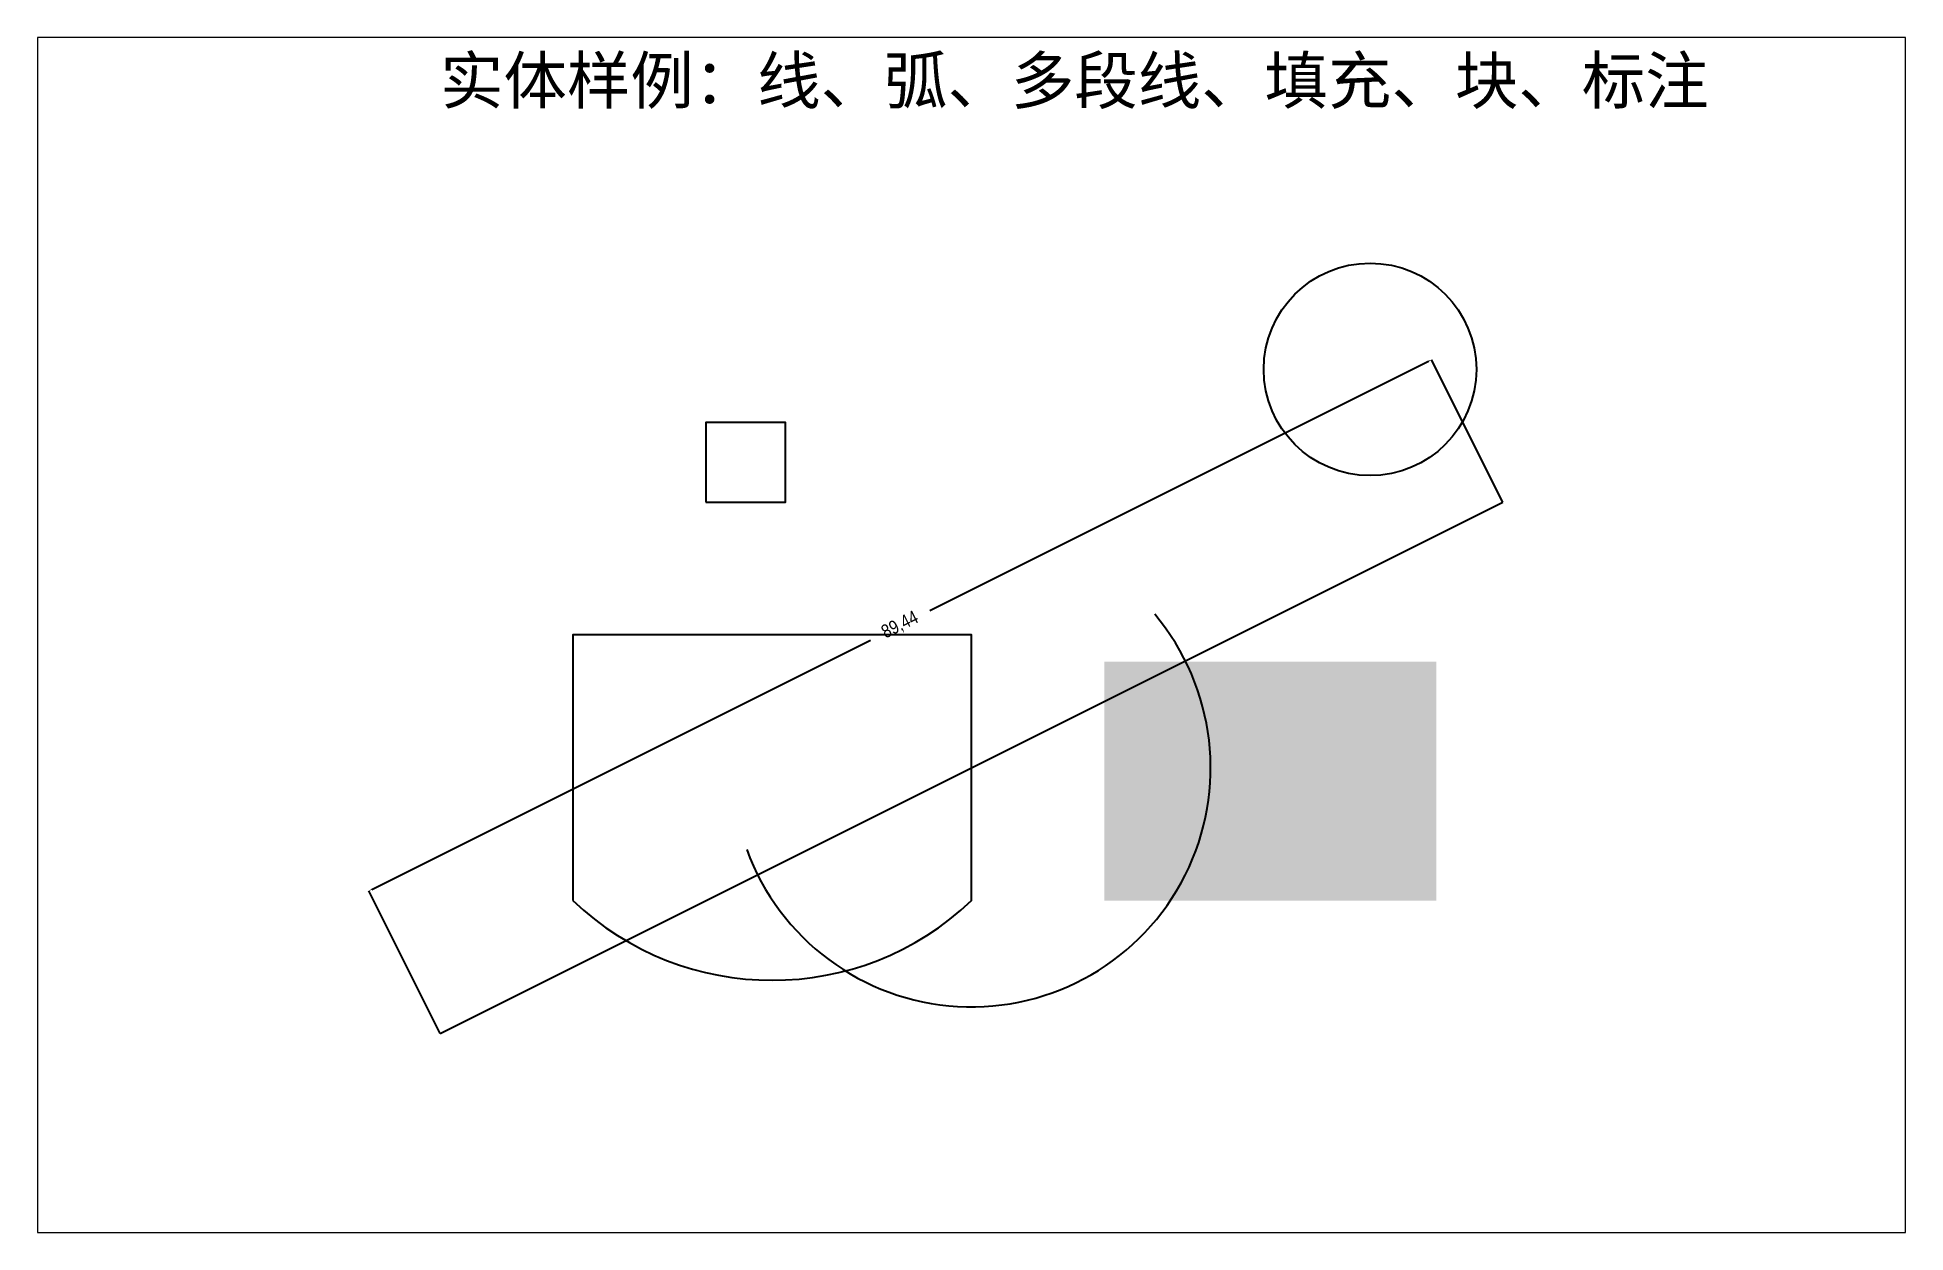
# Paper-space layout '布局1' of a CAD drawing. Header units: millimetres. Extents: x 23 to 273, y 25 to 185.
# The model-space entities are those that its viewports show. They can reach past a viewport. Long polylines and large blocks are cut down to what shows.
import ezdxf

# ---------------------------------------------------------------- set-up
doc = ezdxf.new("R2010")
doc.units = ezdxf.units.MM
for name, color, linetype in [('填充', 8, 'Continuous'), ('墙', 1, 'Continuous'), ('文字', 7, 'Continuous'), ('轴网', 4, 'Continuous'), ('门窗', 3, 'Continuous')]:
    doc.layers.add(name, color=color, linetype=linetype)
doc.styles.add('CN', font='simsun.ttf')
doc.styles.add('OpenSansCondensed-Light', font='OpenSansCondensed-Light.ttf')
doc.dimstyles.get("Standard").update_dxf_attribs({"dimtxt": 2.5, "dimasz": 2.5, "dimexe": 1.25, "dimexo": 0.625, "dimtad": 1, "dimcen": 2.5, "dimazin": 3, "dimtfac": 1, "dimtmove": 0, "dimatfit": 3})

# ---------------------------------------------------------------- blocks, each defined once
blk = doc.blocks.new('柱')
blk.add_lwpolyline([(0, 0), (6, 0), (6, 6), (0, 6)], close=True)
blk = doc.blocks.new('_CLOSEDFILLED')
at = {"color": 0, "linetype": 'BYBLOCK'}
blk.add_solid([(-1, 0.16), (0, 0), (-1, -0.16)], dxfattribs=at)
blk = doc.blocks.new('*D1')
for p, q in [((80, 40), (74.63, 50.73)), ((36.87, 31.85), (74.41, 50.62)), ((-5.14, 10.84), (32.4, 29.62)), ((0, 0), (-5.37, 10.73))]:
    blk.add_line(p, q)
at = {"layer": 'Defpoints'}
for p in [(80, 40), (-5.37, 10.73), (0, 0)]:
    blk.add_point(p, dxfattribs=at)
at = {"xscale": 0.25, "yscale": 0.25}
for p, rotation in [((74.63, 50.73), 26.56505117707799), ((-5.37, 10.73), 206.56505117707798)]:
    blk.add_blockref('_CLOSEDFILLED', p, dxfattribs=dict(at, rotation=rotation))
at = {"insert": (34.63, 30.73), "char_height": 1, "attachment_point": 5, "rotation": 26.5651, "style": 'OpenSansCondensed-Light'}
blk.add_mtext('89,44', dxfattribs=at)

msp = doc.modelspace()

# ---------------------------------------------------------------- hatches: boundary and pattern name
at = {"layer": '填充'}
h = msp.add_hatch(color=7, dxfattribs=at)
h.dxf.hatch_style = 1
h.paths.add_polyline_path([(50, 10), (75, 10), (75, 28), (50, 28)])

# ---------------------------------------------------------------- linework, layer by layer
at = {"layer": '墙'}
msp.add_line((0, 0), (80, 40), dxfattribs=at)
at = {"layer": '轴网'}
msp.add_lwpolyline([(10, 10, 0.4), (40, 10), (40, 30), (10, 30)], format="xyb", close=True, dxfattribs=at)
at = {"layer": '门窗'}
msp.add_circle((70, 50), 8, dxfattribs=at)
msp.add_arc((40, 20), 18, 200, 40, dxfattribs=at)

# ---------------------------------------------------------------- block references
at = {"layer": '墙'}
msp.add_blockref('柱', (20, 40), dxfattribs=at)

# ---------------------------------------------------------------- texts
at = {"layer": '文字', "style": 'CN'}
msp.add_text('实体样例：线、弧、多段线、填充、块、标注', height=3.5, dxfattribs=at).set_placement((0, 70))

# ---------------------------------------------------------------- dimensions: what is measured, and where the dimension line sits
dim = msp.add_linear_dim(base=(-5.367, 10.733), p1=(0, 0), p2=(80, 40), angle=26.56505, dimstyle='Standard')
dim.commit()
dim.dimension.update_dxf_attribs({"geometry": '*D1', "text_midpoint": (34.633, 30.733)})

psp = doc.layouts.new('布局1')

# ---------------------------------------------------------------- viewports
at = {"layer": 'VIEWPORTS'}
psp.add_viewport(center=(148, 105), size=(250, 160), view_center_point=(40, 30), view_height=90, dxfattribs=at)

doc.saveas('drawing.dxf')
